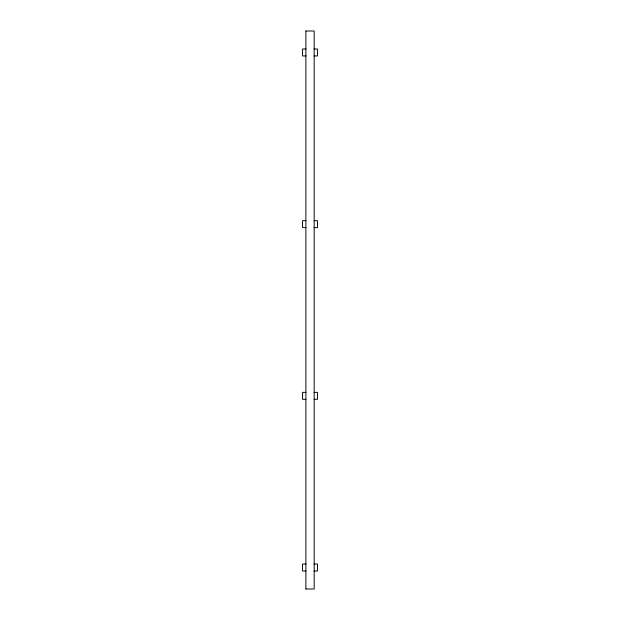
<?xml version="1.0" encoding="UTF-8"?>
<svg xmlns="http://www.w3.org/2000/svg" width="620" height="620" viewBox="0 0 620 620"><rect width="100%" height="100%" fill="white"/><g stroke="black" fill="none" stroke-linecap="round" stroke-linejoin="round"><path stroke-width="0.93" d="M305.854 31L314.177 31L314.177 589L305.854 589M305.97 48.988L302.552 48.988L302.552 55.94L305.97 55.94M314.03 48.988L317.448 48.988L317.448 55.94L314.03 55.94M305.97 220.674L302.552 220.674L302.552 227.633L305.97 227.633M314.03 220.674L317.448 220.674L317.448 227.633L314.03 227.633M305.97 392.367L302.552 392.367L302.552 399.319L305.97 399.319M314.03 392.367L317.448 392.367L317.448 399.319L314.03 399.319M305.97 564.061L302.552 564.061L302.552 571.012L305.97 571.012M314.03 564.061L317.448 564.061L317.448 571.012L314.03 571.012M305.885 31L305.885 589"/></g></svg>
